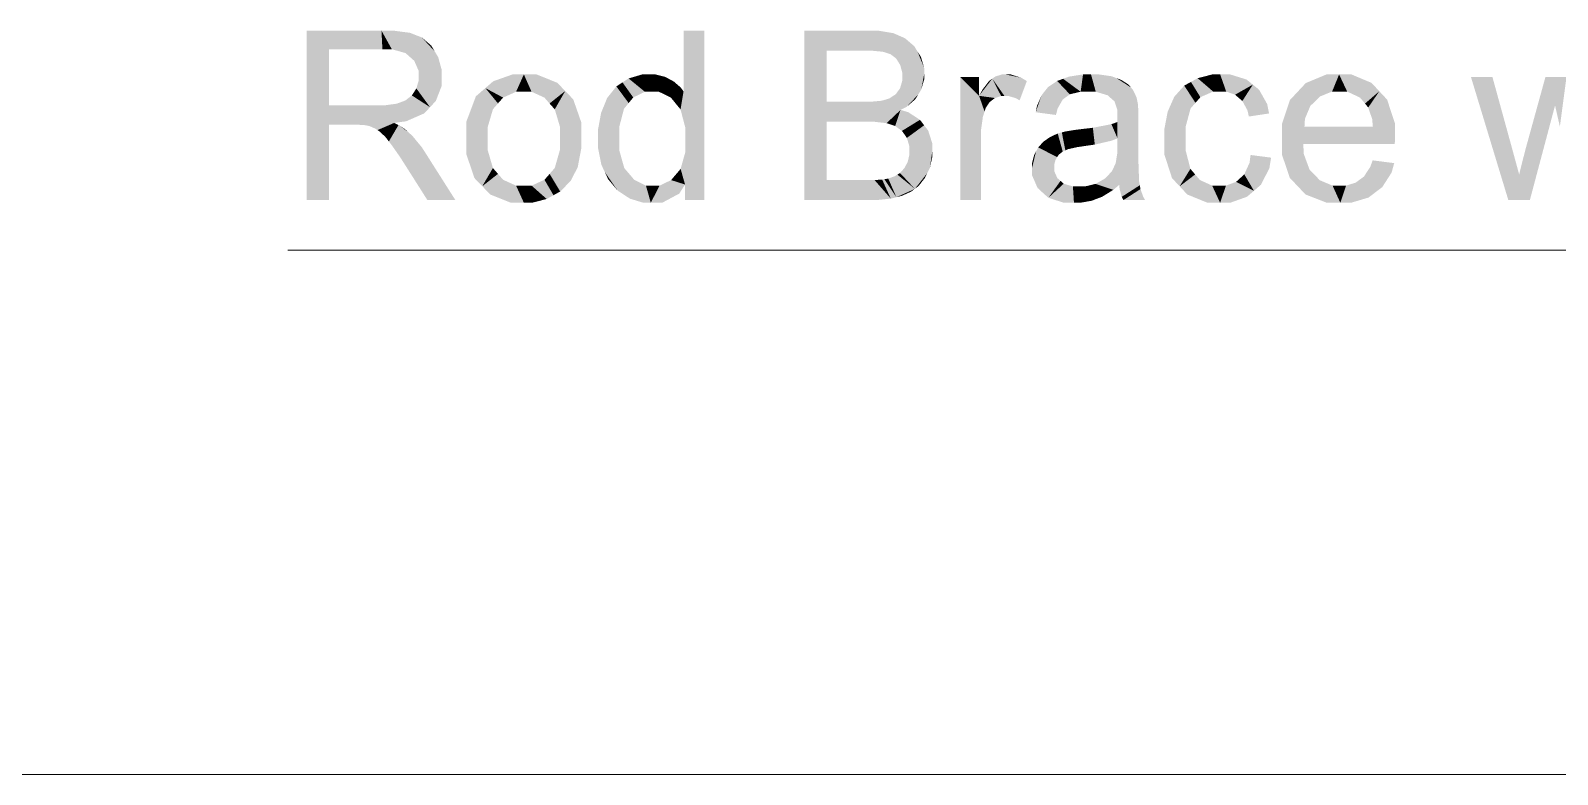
# Model space of a CAD drawing. Header units: millimetres. Extents: x 2 to 579, y 1 to 405.
# Drawn here: x 146.77 to 165.76, y 77.29 to 86.54 of the extents above; entities that cross this region are included whole.
import ezdxf

# ---------------------------------------------------------------- set-up
doc = ezdxf.new("R2010")
doc.units = ezdxf.units.MM
doc.linetypes.add('XKITLINE00', pattern=[0])
doc.layers.add('LinkedObject', color=7, linetype='Continuous', lineweight=0)

# ---------------------------------------------------------------- blocks, each defined once
blk = doc.blocks.new('*A4')
at = {"layer": 'LinkedObject'}
for points in [[(150.479, 85.607), (150.201, 84.43), (150.201, 86.536)], [(150.201, 86.536), (150.479, 86.304), (150.479, 85.607)], [(151.145, 86.304), (150.201, 86.536), (151.133, 86.536)], [(150.479, 86.304), (150.201, 86.536), (151.145, 86.304)], [(151.133, 86.536), (151.262, 86.304), (151.145, 86.304)], [(151.488, 86.508), (151.133, 86.536), (151.274, 86.536)], [(151.561, 86.479), (151.133, 86.536), (151.488, 86.508)], [(151.433, 86.256), (151.133, 86.536), (151.561, 86.479)], [(151.262, 86.304), (151.133, 86.536), (151.433, 86.256)], [(151.561, 86.479), (151.487, 86.208), (151.433, 86.256)], [(151.634, 86.451), (151.487, 86.208), (151.561, 86.479)], [(151.487, 86.208), (151.634, 86.451), (151.541, 86.16)], [(151.541, 86.16), (151.634, 86.451), (151.794, 86.279)], [(151.794, 86.279), (151.634, 86.451), (151.751, 86.351)], [(155.148, 86.536), (154.889, 85.78), (154.889, 86.536)], [(155.148, 86.536), (154.912, 85.327), (154.889, 85.78)], [(154.912, 85.327), (155.148, 86.536), (155.148, 84.43)], [(156.393, 86.536), (156.671, 85.403), (156.393, 84.43)], [(156.671, 85.652), (156.671, 85.403), (156.393, 86.536)], [(156.393, 86.536), (156.671, 86.288), (156.671, 85.652)], [(157.093, 86.288), (156.393, 86.536), (157.183, 86.536)], [(156.671, 86.288), (156.393, 86.536), (157.093, 86.288)], [(157.093, 86.288), (157.183, 86.536), (157.206, 86.288)], [(157.183, 86.536), (157.367, 86.273), (157.206, 86.288)], [(157.304, 86.536), (157.367, 86.273), (157.183, 86.536)], [(157.498, 86.504), (157.367, 86.273), (157.304, 86.536)], [(157.367, 86.273), (157.498, 86.504), (157.414, 86.258)], [(157.414, 86.258), (157.498, 86.504), (157.461, 86.243)], [(157.461, 86.243), (157.498, 86.504), (157.571, 86.472)], [(157.571, 86.472), (157.533, 86.189), (157.461, 86.243)], [(157.644, 86.44), (157.533, 86.189), (157.571, 86.472)], [(157.758, 86.342), (157.533, 86.189), (157.644, 86.44)], [(151.794, 86.279), (151.595, 86.037), (151.541, 86.16)], [(151.838, 86.207), (151.595, 86.037), (151.794, 86.279)], [(151.882, 86.048), (151.595, 86.037), (151.838, 86.207)], [(157.799, 86.275), (157.533, 86.189), (157.758, 86.342)], [(157.533, 86.189), (157.799, 86.275), (157.558, 86.149)], [(157.799, 86.275), (157.583, 86.109), (157.558, 86.149)], [(157.583, 86.109), (157.799, 86.275), (157.608, 86.017)], [(157.608, 86.017), (157.799, 86.275), (157.882, 85.997)], [(157.882, 86.07), (157.799, 86.275), (157.841, 86.209)], [(157.882, 85.997), (157.799, 86.275), (157.882, 86.07)], [(151.882, 85.961), (151.595, 86.037), (151.882, 86.048)], [(151.595, 86.037), (151.882, 85.961), (151.595, 85.962)], [(157.882, 85.997), (157.608, 85.965), (157.608, 86.017)], [(151.567, 85.817), (151.882, 85.961), (151.737, 85.584)], [(151.595, 85.911), (151.882, 85.961), (151.567, 85.817)], [(151.882, 85.961), (151.595, 85.911), (151.595, 85.962)], [(151.737, 85.584), (151.882, 85.961), (151.809, 85.661)], [(151.809, 85.661), (151.882, 85.961), (151.882, 85.849)], [(152.425, 85.821), (152.189, 85.193), (152.307, 85.719)], [(152.519, 85.558), (152.189, 85.193), (152.425, 85.821)], [(152.763, 85.991), (152.425, 85.821), (152.523, 85.906)], [(152.904, 85.991), (152.425, 85.821), (152.763, 85.991)], [(152.807, 85.776), (152.425, 85.821), (152.904, 85.991)], [(152.425, 85.821), (152.646, 85.703), (152.582, 85.631)], [(152.646, 85.703), (152.425, 85.821), (152.807, 85.776)], [(152.519, 85.558), (152.425, 85.821), (152.582, 85.631)], [(152.807, 85.776), (152.904, 85.991), (152.904, 85.776)], [(152.904, 85.991), (152.999, 85.776), (152.904, 85.776)], [(153.318, 85.888), (152.904, 85.991), (153.061, 85.991)], [(153.418, 85.785), (152.904, 85.991), (153.318, 85.888)], [(153.159, 85.703), (152.904, 85.991), (153.418, 85.785)], [(152.999, 85.776), (152.904, 85.991), (153.159, 85.703)], [(154.054, 85.842), (154.207, 85.635), (153.94, 85.699)], [(154.264, 85.705), (154.054, 85.842), (154.13, 85.892)], [(154.207, 85.635), (154.054, 85.842), (154.264, 85.705)], [(154.206, 85.941), (154.408, 85.776), (154.13, 85.892)], [(154.13, 85.892), (154.408, 85.776), (154.264, 85.705)], [(154.375, 85.991), (154.408, 85.776), (154.206, 85.941)], [(154.469, 85.991), (154.408, 85.776), (154.375, 85.991)], [(154.408, 85.776), (154.469, 85.991), (154.495, 85.776)], [(154.469, 85.991), (154.583, 85.776), (154.495, 85.776)], [(154.538, 85.991), (154.583, 85.776), (154.469, 85.991)], [(154.661, 85.961), (154.583, 85.776), (154.538, 85.991)], [(154.714, 85.932), (154.583, 85.776), (154.661, 85.961)], [(154.714, 85.932), (154.732, 85.703), (154.583, 85.776)], [(154.768, 85.903), (154.732, 85.703), (154.714, 85.932)], [(154.856, 85.827), (154.732, 85.703), (154.768, 85.903)], [(154.889, 85.78), (154.732, 85.703), (154.856, 85.827)], [(157.581, 85.817), (157.882, 85.997), (157.809, 85.743)], [(157.608, 85.909), (157.882, 85.997), (157.581, 85.817)], [(157.608, 85.965), (157.882, 85.997), (157.608, 85.909)], [(157.809, 85.743), (157.882, 85.997), (157.845, 85.803)], [(157.845, 85.803), (157.882, 85.997), (157.882, 85.93)], [(158.33, 85.957), (158.564, 85.725), (158.33, 84.43)], [(158.564, 85.725), (158.33, 85.957), (158.564, 85.957)], [(158.728, 85.939), (158.564, 85.725), (158.691, 85.913)], [(158.838, 85.723), (158.564, 85.725), (158.728, 85.939)], [(158.691, 85.913), (158.564, 85.725), (158.609, 85.806)], [(158.766, 85.965), (158.88, 85.723), (158.728, 85.939)], [(158.728, 85.939), (158.88, 85.723), (158.838, 85.723)], [(158.848, 85.991), (158.88, 85.723), (158.766, 85.965)], [(158.893, 85.991), (158.88, 85.723), (158.848, 85.991)], [(158.893, 85.991), (158.927, 85.723), (158.88, 85.723)], [(159.091, 85.949), (158.893, 85.991), (158.958, 85.991)], [(159.158, 85.908), (158.893, 85.991), (159.091, 85.949)], [(159.021, 85.696), (158.893, 85.991), (159.158, 85.908)], [(158.927, 85.723), (158.893, 85.991), (159.021, 85.696)], [(159.021, 85.696), (159.158, 85.908), (159.068, 85.669)], [(159.421, 85.833), (159.692, 85.744), (159.381, 85.783)], [(159.535, 85.91), (159.692, 85.744), (159.421, 85.833)], [(159.609, 85.937), (159.692, 85.744), (159.535, 85.91)], [(159.857, 85.991), (159.609, 85.937), (159.684, 85.964)], [(159.827, 85.776), (159.609, 85.937), (159.857, 85.991)], [(159.692, 85.744), (159.609, 85.937), (159.827, 85.776)], [(159.827, 85.776), (159.857, 85.991), (159.918, 85.776)], [(159.918, 85.776), (159.857, 85.991), (160.015, 85.776)], [(159.956, 85.991), (160.015, 85.776), (159.857, 85.991)], [(160.212, 85.968), (159.956, 85.991), (160.053, 85.991)], [(160.273, 85.945), (159.956, 85.991), (160.212, 85.968)], [(160.162, 85.732), (159.956, 85.991), (160.273, 85.945)], [(160.015, 85.776), (159.956, 85.991), (160.162, 85.732)], [(160.162, 85.732), (160.273, 85.945), (160.212, 85.688)], [(160.212, 85.688), (160.273, 85.945), (160.248, 85.656)], [(160.273, 85.945), (160.285, 85.545), (160.248, 85.656)], [(160.453, 85.829), (160.285, 85.545), (160.273, 85.945)], [(160.424, 85.864), (160.273, 85.945), (160.334, 85.922)], [(160.453, 85.829), (160.273, 85.945), (160.424, 85.864)], [(160.481, 85.794), (160.285, 85.545), (160.453, 85.829)], [(161.115, 85.852), (161.255, 85.638), (160.991, 85.713)], [(161.316, 85.708), (161.115, 85.852), (161.199, 85.898)], [(161.255, 85.638), (161.115, 85.852), (161.316, 85.708)], [(161.282, 85.944), (161.475, 85.778), (161.199, 85.898)], [(161.199, 85.898), (161.475, 85.778), (161.316, 85.708)], [(161.464, 85.991), (161.475, 85.778), (161.282, 85.944)], [(161.562, 85.991), (161.475, 85.778), (161.464, 85.991)], [(161.475, 85.778), (161.562, 85.991), (161.572, 85.778)], [(161.562, 85.991), (161.637, 85.778), (161.572, 85.778)], [(161.889, 85.928), (161.562, 85.991), (161.686, 85.991)], [(161.968, 85.864), (161.562, 85.991), (161.889, 85.928)], [(161.747, 85.739), (161.562, 85.991), (161.968, 85.864)], [(161.637, 85.778), (161.562, 85.991), (161.747, 85.739)], [(161.747, 85.739), (161.968, 85.864), (161.792, 85.7)], [(161.968, 85.864), (161.838, 85.661), (161.792, 85.7)], [(161.838, 85.661), (161.968, 85.864), (161.901, 85.545)], [(161.901, 85.545), (161.968, 85.864), (162.17, 85.506)], [(162.147, 85.622), (161.968, 85.864), (162.046, 85.801)], [(162.17, 85.506), (161.968, 85.864), (162.147, 85.622)], [(162.627, 85.884), (162.805, 85.718), (162.528, 85.778)], [(163.041, 85.991), (162.627, 85.884), (162.884, 85.991)], [(162.954, 85.778), (162.627, 85.884), (163.041, 85.991)], [(162.805, 85.718), (162.627, 85.884), (162.954, 85.778)], [(162.954, 85.778), (163.041, 85.991), (163.043, 85.778)], [(163.041, 85.991), (163.141, 85.778), (163.043, 85.778)], [(163.444, 85.886), (163.041, 85.991), (163.194, 85.991)], [(163.541, 85.782), (163.041, 85.991), (163.444, 85.886)], [(163.301, 85.703), (163.041, 85.991), (163.541, 85.782)], [(163.141, 85.778), (163.041, 85.991), (163.301, 85.703)], [(164.948, 85.957), (165.145, 84.43), (164.681, 85.957)], [(165.191, 85.074), (165.145, 84.43), (164.948, 85.957)], [(165.606, 85.957), (165.726, 85.605), (165.359, 85.062)], [(165.868, 85.957), (165.726, 85.605), (165.606, 85.957)], [(165.726, 85.605), (165.868, 85.957), (165.786, 85.343)], [(151.376, 85.647), (151.737, 85.584), (151.322, 85.627)], [(151.43, 85.667), (151.737, 85.584), (151.376, 85.647)], [(151.737, 85.584), (151.43, 85.667), (151.511, 85.73)], [(151.539, 85.773), (151.737, 85.584), (151.511, 85.73)], [(151.567, 85.817), (151.737, 85.584), (151.539, 85.773)], [(152.307, 85.719), (152.189, 85.193), (152.189, 85.405)], [(153.159, 85.703), (153.418, 85.785), (153.223, 85.63)], [(153.418, 85.785), (153.288, 85.557), (153.223, 85.63)], [(153.288, 85.557), (153.418, 85.785), (153.352, 85.343)], [(153.352, 85.343), (153.418, 85.785), (153.617, 85.215)], [(153.617, 85.397), (153.418, 85.785), (153.518, 85.681)], [(153.617, 85.215), (153.418, 85.785), (153.617, 85.397)], [(153.94, 85.699), (154.207, 85.635), (153.902, 85.606)], [(153.902, 85.606), (154.207, 85.635), (154.149, 85.565)], [(154.732, 85.703), (154.889, 85.78), (154.792, 85.629)], [(154.792, 85.629), (154.889, 85.78), (154.852, 85.556)], [(154.889, 85.78), (154.912, 85.327), (154.852, 85.556)], [(157.159, 85.403), (156.671, 85.652), (157.127, 85.652)], [(156.671, 85.403), (156.671, 85.652), (157.159, 85.403)], [(157.26, 85.403), (157.127, 85.652), (157.22, 85.652)], [(157.159, 85.403), (157.127, 85.652), (157.26, 85.403)], [(157.353, 85.664), (157.588, 85.55), (157.22, 85.652)], [(157.22, 85.652), (157.588, 85.55), (157.26, 85.403)], [(157.394, 85.676), (157.662, 85.587), (157.353, 85.664)], [(157.588, 85.55), (157.353, 85.664), (157.662, 85.587)], [(157.447, 85.692), (157.662, 85.587), (157.394, 85.676)], [(157.527, 85.744), (157.809, 85.743), (157.447, 85.692)], [(157.447, 85.692), (157.809, 85.743), (157.662, 85.587)], [(157.554, 85.781), (157.809, 85.743), (157.527, 85.744)], [(157.809, 85.743), (157.554, 85.781), (157.581, 85.817)], [(157.662, 85.587), (157.809, 85.743), (157.772, 85.683)], [(158.33, 84.43), (158.564, 85.725), (158.59, 84.43)], [(158.564, 85.725), (158.59, 85.229), (158.59, 84.43)], [(158.59, 85.229), (158.564, 85.725), (158.59, 85.311)], [(158.59, 85.311), (158.564, 85.725), (158.611, 85.462)], [(158.611, 85.462), (158.564, 85.725), (158.632, 85.531)], [(158.632, 85.531), (158.564, 85.725), (158.647, 85.576)], [(158.647, 85.576), (158.564, 85.725), (158.695, 85.647)], [(158.695, 85.647), (158.564, 85.725), (158.728, 85.672)], [(158.728, 85.672), (158.564, 85.725), (158.762, 85.698)], [(158.762, 85.698), (158.564, 85.725), (158.838, 85.723)], [(159.381, 85.783), (159.268, 85.521), (159.342, 85.733)], [(159.605, 85.68), (159.268, 85.521), (159.381, 85.783)], [(159.342, 85.733), (159.268, 85.521), (159.285, 85.602)], [(159.541, 85.568), (159.268, 85.521), (159.605, 85.68)], [(159.605, 85.68), (159.381, 85.783), (159.649, 85.712)], [(159.649, 85.712), (159.381, 85.783), (159.692, 85.744)], [(160.522, 85.706), (160.285, 85.545), (160.481, 85.794)], [(160.533, 85.653), (160.285, 85.545), (160.522, 85.706)], [(160.285, 85.545), (160.533, 85.653), (160.54, 85.62)], [(160.991, 85.713), (161.255, 85.638), (160.95, 85.62)], [(160.95, 85.62), (161.255, 85.638), (161.194, 85.568)], [(162.528, 85.778), (162.33, 85.373), (162.429, 85.672)], [(162.683, 85.599), (162.33, 85.373), (162.528, 85.778)], [(162.528, 85.778), (162.805, 85.718), (162.683, 85.599)], [(163.301, 85.703), (163.541, 85.782), (163.363, 85.629)], [(163.541, 85.782), (163.403, 85.58), (163.363, 85.629)], [(163.403, 85.58), (163.541, 85.782), (163.452, 85.436)], [(163.452, 85.436), (163.541, 85.782), (163.734, 85.385)], [(163.734, 85.385), (163.541, 85.782), (163.638, 85.678)], [(150.479, 85.607), (150.479, 85.365), (150.201, 84.43)], [(150.802, 85.365), (150.479, 85.607), (151.077, 85.607)], [(150.479, 85.365), (150.479, 85.607), (150.802, 85.365)], [(150.802, 85.365), (151.077, 85.607), (150.856, 85.365)], [(150.856, 85.365), (151.077, 85.607), (150.933, 85.36)], [(150.933, 85.36), (151.077, 85.607), (150.957, 85.355)], [(150.957, 85.355), (151.077, 85.607), (150.989, 85.347)], [(150.989, 85.347), (151.077, 85.607), (151.053, 85.319)], [(151.053, 85.319), (151.077, 85.607), (151.173, 85.607)], [(151.053, 85.319), (151.173, 85.607), (151.084, 85.299)], [(151.173, 85.607), (151.29, 85.388), (151.084, 85.299)], [(151.322, 85.627), (151.29, 85.388), (151.173, 85.607)], [(151.29, 85.388), (151.322, 85.627), (151.441, 85.409)], [(151.665, 85.507), (151.322, 85.627), (151.737, 85.584)], [(151.441, 85.409), (151.322, 85.627), (151.665, 85.507)], [(152.455, 85.34), (152.189, 85.193), (152.519, 85.558)], [(153.902, 85.606), (153.826, 85.192), (153.864, 85.513)], [(154.149, 85.565), (153.826, 85.192), (153.902, 85.606)], [(154.091, 85.343), (153.826, 85.192), (154.149, 85.565)], [(153.864, 85.513), (153.826, 85.192), (153.826, 85.306)], [(157.26, 85.403), (157.588, 85.55), (157.414, 85.385)], [(157.588, 85.55), (157.468, 85.368), (157.414, 85.385)], [(157.468, 85.368), (157.588, 85.55), (157.521, 85.35)], [(157.521, 85.35), (157.588, 85.55), (157.605, 85.289)], [(157.829, 85.427), (157.588, 85.55), (157.683, 85.522)], [(157.605, 85.289), (157.588, 85.55), (157.829, 85.427)], [(159.268, 85.521), (159.541, 85.568), (159.52, 85.487)], [(160.284, 85.425), (160.54, 85.62), (160.283, 85.399)], [(160.283, 85.399), (160.54, 85.62), (160.285, 85.197)], [(160.285, 85.459), (160.54, 85.62), (160.284, 85.425)], [(160.285, 85.545), (160.54, 85.62), (160.285, 85.466)], [(160.285, 85.466), (160.54, 85.62), (160.285, 85.459)], [(160.546, 85.501), (160.285, 85.197), (160.54, 85.62)], [(160.546, 85.414), (160.285, 85.197), (160.546, 85.501)], [(160.95, 85.62), (160.868, 85.188), (160.909, 85.527)], [(161.194, 85.568), (160.868, 85.188), (160.95, 85.62)], [(161.134, 85.346), (160.868, 85.188), (161.194, 85.568)], [(160.909, 85.527), (160.868, 85.188), (160.868, 85.311)], [(161.901, 85.545), (162.17, 85.506), (161.919, 85.468)], [(162.616, 85.44), (162.33, 85.373), (162.683, 85.599)], [(162.33, 85.373), (162.616, 85.44), (162.61, 85.34)], [(165.359, 85.062), (165.726, 85.605), (165.413, 84.43)], [(150.201, 84.43), (150.479, 85.365), (150.479, 84.43)], [(151.084, 85.299), (151.29, 85.388), (151.115, 85.279)], [(151.29, 85.388), (151.186, 85.209), (151.115, 85.279)], [(151.345, 85.362), (151.186, 85.209), (151.29, 85.388)], [(151.186, 85.209), (151.345, 85.362), (151.225, 85.158)], [(151.225, 85.158), (151.345, 85.362), (151.264, 85.108)], [(151.264, 85.108), (151.345, 85.362), (151.457, 85.283)], [(151.457, 85.283), (151.365, 84.963), (151.264, 85.108)], [(151.457, 85.283), (151.345, 85.362), (151.429, 85.309)], [(151.518, 85.227), (151.365, 84.963), (151.457, 85.283)], [(152.189, 85.193), (152.455, 85.34), (152.455, 85.193)], [(153.352, 85.343), (153.617, 85.215), (153.352, 85.202)], [(153.826, 85.192), (154.091, 85.343), (154.091, 85.192)], [(154.912, 85.327), (155.148, 84.43), (154.912, 85.17)], [(156.393, 84.43), (156.671, 85.403), (156.671, 84.679)], [(157.605, 85.289), (157.829, 85.427), (157.636, 85.246)], [(157.636, 85.246), (157.829, 85.427), (157.666, 85.202)], [(157.666, 85.202), (157.829, 85.427), (157.881, 85.359)], [(157.881, 85.359), (157.697, 85.1), (157.666, 85.202)], [(157.932, 85.292), (157.697, 85.1), (157.881, 85.359)], [(157.983, 85.132), (157.697, 85.1), (157.932, 85.292)], [(159.542, 85.257), (159.604, 85.033), (159.449, 85.214)], [(159.593, 85.271), (159.604, 85.033), (159.542, 85.257)], [(159.631, 85.281), (159.67, 85.062), (159.593, 85.271)], [(159.604, 85.033), (159.593, 85.271), (159.637, 85.047)], [(159.637, 85.047), (159.593, 85.271), (159.67, 85.062)], [(159.746, 85.3), (159.783, 85.087), (159.631, 85.281)], [(159.631, 85.281), (159.783, 85.087), (159.67, 85.062)], [(159.823, 85.31), (159.863, 85.099), (159.746, 85.3)], [(159.746, 85.3), (159.863, 85.099), (159.783, 85.087)], [(159.979, 85.328), (160.003, 85.119), (159.823, 85.31)], [(159.823, 85.31), (160.003, 85.119), (159.863, 85.099)], [(160.21, 85.373), (160.285, 85.197), (159.979, 85.328)], [(159.979, 85.328), (160.285, 85.197), (160.003, 85.119)], [(160.283, 85.399), (160.285, 85.197), (160.21, 85.373)], [(160.546, 85.414), (160.283, 85.102), (160.285, 85.197)], [(160.546, 85.07), (160.283, 85.102), (160.546, 85.414)], [(160.868, 85.188), (161.134, 85.346), (161.134, 85.195)], [(162.61, 85.34), (162.33, 85.181), (162.33, 85.373)], [(162.61, 85.34), (163.734, 85.196), (162.33, 85.181)], [(163.461, 85.34), (163.734, 85.196), (162.61, 85.34)], [(163.452, 85.436), (163.734, 85.385), (163.461, 85.34)], [(163.734, 85.196), (163.461, 85.34), (163.734, 85.385)], [(151.634, 85.087), (151.365, 84.963), (151.518, 85.227)], [(151.365, 84.963), (151.634, 85.087), (151.426, 84.868)], [(151.426, 84.868), (151.634, 85.087), (151.688, 85.003)], [(152.189, 85.193), (152.387, 84.602), (152.189, 85)], [(152.455, 85.047), (152.387, 84.602), (152.189, 85.193)], [(152.455, 85.047), (152.189, 85.193), (152.455, 85.193)], [(153.288, 84.829), (153.617, 85.215), (153.529, 84.752)], [(153.352, 85.052), (153.617, 85.215), (153.288, 84.829)], [(153.617, 85.215), (153.352, 85.052), (153.352, 85.202)], [(153.529, 84.752), (153.617, 85.215), (153.573, 84.836)], [(153.573, 84.836), (153.617, 85.215), (153.617, 85.068)], [(153.826, 85.192), (154.091, 85.045), (153.826, 85.075)], [(154.091, 85.045), (153.826, 85.192), (154.091, 85.192)], [(153.826, 85.075), (154.091, 85.045), (153.868, 84.868)], [(154.912, 85.17), (155.148, 84.43), (154.912, 85.028)], [(157.983, 85.041), (157.697, 85.1), (157.983, 85.132)], [(157.697, 85.1), (157.983, 85.041), (157.697, 85.041)], [(159.3, 85.084), (159.535, 84.963), (159.274, 85.038)], [(159.366, 85.158), (159.535, 84.963), (159.3, 85.084)], [(159.553, 84.991), (159.366, 85.158), (159.408, 85.186)], [(159.535, 84.963), (159.366, 85.158), (159.553, 84.991)], [(159.449, 85.214), (159.604, 85.033), (159.408, 85.186)], [(159.408, 85.186), (159.604, 85.033), (159.553, 84.991)], [(160.003, 85.119), (160.285, 85.197), (160.214, 85.168)], [(160.263, 84.887), (160.546, 85.07), (160.546, 84.89)], [(160.283, 85.016), (160.546, 85.07), (160.263, 84.887)], [(160.546, 85.07), (160.283, 85.016), (160.283, 85.102)], [(161.134, 85.041), (160.868, 85.188), (161.134, 85.195)], [(160.868, 85.188), (161.058, 84.601), (160.868, 84.997)], [(161.134, 85.041), (161.058, 84.601), (160.868, 85.188)], [(163.734, 85.185), (162.33, 85.181), (163.734, 85.196)], [(163.734, 85.15), (162.33, 85.181), (163.734, 85.185)], [(162.33, 85.181), (162.526, 84.602), (162.33, 84.995)], [(162.602, 85.002), (162.526, 84.602), (162.33, 85.181)], [(162.602, 85.002), (162.33, 85.181), (162.595, 85.127)], [(163.733, 85.127), (162.33, 85.181), (163.734, 85.15)], [(162.595, 85.127), (162.33, 85.181), (163.733, 85.127)], [(165.28, 84.748), (165.145, 84.43), (165.191, 85.074)], [(165.359, 85.062), (165.413, 84.43), (165.322, 84.917)], [(151.426, 84.868), (151.688, 85.003), (151.704, 84.43)], [(151.704, 84.43), (151.688, 85.003), (152.052, 84.43)], [(152.189, 85), (152.387, 84.602), (152.288, 84.704)], [(152.519, 84.828), (152.387, 84.602), (152.455, 85.047)], [(153.868, 84.868), (154.091, 85.045), (153.91, 84.778)], [(153.91, 84.778), (154.091, 85.045), (154.153, 84.826)], [(154.912, 85.028), (155.148, 84.43), (154.853, 84.817)], [(157.92, 84.765), (157.655, 84.863), (157.676, 84.902)], [(157.676, 84.902), (157.983, 85.041), (157.92, 84.765)], [(157.697, 84.99), (157.983, 85.041), (157.676, 84.902)], [(157.983, 85.041), (157.697, 84.99), (157.697, 85.041)], [(157.92, 84.765), (157.983, 85.041), (157.952, 84.829)], [(157.952, 84.829), (157.983, 85.041), (157.983, 84.967)], [(159.274, 85.038), (159.223, 84.833), (159.249, 84.991)], [(159.517, 84.935), (159.223, 84.833), (159.274, 85.038)], [(159.249, 84.991), (159.223, 84.833), (159.223, 84.889)], [(159.499, 84.874), (159.223, 84.833), (159.517, 84.935)], [(159.223, 84.833), (159.499, 84.874), (159.499, 84.84)], [(159.274, 85.038), (159.535, 84.963), (159.517, 84.935)], [(160.129, 84.697), (160.546, 84.89), (160.554, 84.661)], [(160.215, 84.786), (160.546, 84.89), (160.129, 84.697)], [(160.242, 84.843), (160.546, 84.89), (160.215, 84.786)], [(160.546, 84.89), (160.242, 84.843), (160.263, 84.887)], [(160.868, 84.997), (161.058, 84.601), (160.963, 84.703)], [(161.192, 84.818), (161.058, 84.601), (161.134, 85.041)], [(161.862, 84.749), (162.195, 84.957), (161.982, 84.545)], [(161.927, 84.893), (162.195, 84.957), (161.862, 84.749)], [(162.195, 84.957), (161.927, 84.893), (161.94, 84.99)], [(161.982, 84.545), (162.195, 84.957), (162.068, 84.619)], [(162.068, 84.619), (162.195, 84.957), (162.174, 84.825)], [(162.33, 84.995), (162.526, 84.602), (162.428, 84.706)], [(162.673, 84.809), (162.526, 84.602), (162.602, 85.002)], [(163.349, 84.721), (163.726, 84.889), (163.577, 84.59)], [(163.428, 84.841), (163.726, 84.889), (163.349, 84.721)], [(163.726, 84.889), (163.428, 84.841), (163.458, 84.923)], [(163.577, 84.59), (163.726, 84.889), (163.694, 84.772)], [(165.322, 84.917), (165.413, 84.43), (165.283, 84.76)], [(152.387, 84.602), (152.519, 84.828), (152.582, 84.755)], [(152.646, 84.682), (152.387, 84.602), (152.582, 84.755)], [(152.646, 84.682), (152.904, 84.396), (152.387, 84.602)], [(152.807, 84.609), (152.904, 84.396), (152.646, 84.682)], [(153.272, 84.49), (153, 84.609), (153.16, 84.682)], [(153.224, 84.755), (153.356, 84.536), (153.16, 84.682)], [(153.16, 84.682), (153.356, 84.536), (153.272, 84.49)], [(153.529, 84.752), (153.224, 84.755), (153.288, 84.829)], [(153.485, 84.667), (153.224, 84.755), (153.529, 84.752)], [(153.356, 84.536), (153.224, 84.755), (153.485, 84.667)], [(154.153, 84.826), (154.07, 84.547), (153.91, 84.778)], [(153.91, 84.778), (154.07, 84.547), (153.952, 84.688)], [(154.215, 84.754), (154.07, 84.547), (154.153, 84.826)], [(154.07, 84.547), (154.215, 84.754), (154.147, 84.497)], [(154.147, 84.497), (154.215, 84.754), (154.276, 84.682)], [(154.276, 84.682), (154.482, 84.396), (154.147, 84.497)], [(154.422, 84.609), (154.482, 84.396), (154.276, 84.682)], [(154.908, 84.623), (154.735, 84.678), (154.794, 84.748)], [(154.853, 84.817), (154.908, 84.623), (154.794, 84.748)], [(154.853, 84.817), (155.148, 84.43), (154.908, 84.623)], [(157.359, 84.684), (157.466, 84.448), (157.264, 84.679)], [(157.387, 84.689), (157.466, 84.448), (157.359, 84.684)], [(157.536, 84.465), (157.387, 84.689), (157.435, 84.697)], [(157.466, 84.448), (157.387, 84.689), (157.536, 84.465)], [(157.516, 84.726), (157.766, 84.569), (157.435, 84.697)], [(157.435, 84.697), (157.766, 84.569), (157.536, 84.465)], [(157.548, 84.746), (157.766, 84.569), (157.516, 84.726)], [(157.766, 84.569), (157.548, 84.746), (157.581, 84.766)], [(157.634, 84.825), (157.92, 84.765), (157.581, 84.766)], [(157.581, 84.766), (157.92, 84.765), (157.766, 84.569)], [(157.655, 84.863), (157.92, 84.765), (157.634, 84.825)], [(157.766, 84.569), (157.92, 84.765), (157.812, 84.604)], [(157.812, 84.604), (157.92, 84.765), (157.889, 84.702)], [(159.499, 84.788), (159.223, 84.833), (159.499, 84.84)], [(159.223, 84.833), (159.499, 84.788), (159.223, 84.737)], [(159.223, 84.737), (159.499, 84.788), (159.291, 84.581)], [(159.291, 84.581), (159.499, 84.788), (159.358, 84.519)], [(159.358, 84.519), (159.499, 84.788), (159.538, 84.702)], [(159.538, 84.702), (159.426, 84.458), (159.358, 84.519)], [(159.577, 84.668), (159.426, 84.458), (159.538, 84.702)], [(160.129, 84.697), (160.554, 84.661), (160.071, 84.664)], [(161.058, 84.601), (161.192, 84.818), (161.251, 84.748)], [(161.31, 84.679), (161.058, 84.601), (161.251, 84.748)], [(161.982, 84.545), (161.76, 84.656), (161.811, 84.703)], [(161.862, 84.749), (161.982, 84.545), (161.811, 84.703)], [(162.526, 84.602), (162.673, 84.809), (162.624, 84.499)], [(162.737, 84.743), (162.624, 84.499), (162.673, 84.809)], [(162.801, 84.676), (162.624, 84.499), (162.737, 84.743)], [(163.298, 84.684), (163.577, 84.59), (163.248, 84.647)], [(163.349, 84.721), (163.577, 84.59), (163.298, 84.684)], [(165.145, 84.43), (165.28, 84.748), (165.413, 84.43)], [(165.283, 84.76), (165.413, 84.43), (165.28, 84.748)], [(152.387, 84.602), (152.904, 84.396), (152.485, 84.499)], [(152.485, 84.499), (152.904, 84.396), (152.744, 84.396)], [(152.904, 84.396), (152.807, 84.609), (152.904, 84.609)], [(152.904, 84.396), (153, 84.609), (153.004, 84.396)], [(153, 84.609), (152.904, 84.396), (152.904, 84.609)], [(153.188, 84.443), (153, 84.609), (153.272, 84.49)], [(153.004, 84.396), (153, 84.609), (153.188, 84.443)], [(154.147, 84.497), (154.482, 84.396), (154.223, 84.447)], [(154.482, 84.396), (154.422, 84.609), (154.506, 84.609)], [(154.482, 84.396), (154.908, 84.623), (154.623, 84.396)], [(154.591, 84.609), (154.908, 84.623), (154.482, 84.396)], [(154.591, 84.609), (154.482, 84.396), (154.506, 84.609)], [(154.735, 84.678), (154.908, 84.623), (154.591, 84.609)], [(154.623, 84.396), (154.908, 84.623), (154.836, 84.51)], [(154.908, 84.623), (155.148, 84.43), (154.908, 84.43)], [(156.671, 84.679), (157.196, 84.43), (156.393, 84.43)], [(157.197, 84.679), (157.196, 84.43), (156.671, 84.679)], [(157.197, 84.679), (157.296, 84.43), (157.196, 84.43)], [(157.264, 84.679), (157.296, 84.43), (157.197, 84.679)], [(157.264, 84.679), (157.466, 84.448), (157.296, 84.43)], [(157.536, 84.465), (157.766, 84.569), (157.605, 84.483)], [(157.605, 84.483), (157.766, 84.569), (157.72, 84.535)], [(159.616, 84.633), (159.426, 84.458), (159.577, 84.668)], [(159.426, 84.458), (159.616, 84.633), (159.619, 84.396)], [(159.744, 84.396), (159.616, 84.633), (159.731, 84.599)], [(159.619, 84.396), (159.616, 84.633), (159.744, 84.396)], [(159.731, 84.599), (159.82, 84.396), (159.744, 84.396)], [(159.806, 84.599), (159.82, 84.396), (159.731, 84.599)], [(159.881, 84.599), (159.82, 84.396), (159.806, 84.599)], [(159.82, 84.396), (159.881, 84.599), (159.963, 84.421)], [(160.029, 84.446), (159.881, 84.599), (160.013, 84.631)], [(159.963, 84.421), (159.881, 84.599), (160.029, 84.446)], [(160.306, 84.618), (160.013, 84.631), (160.071, 84.664)], [(160.234, 84.557), (160.013, 84.631), (160.306, 84.618)], [(160.095, 84.471), (160.013, 84.631), (160.234, 84.557)], [(160.029, 84.446), (160.013, 84.631), (160.095, 84.471)], [(160.554, 84.661), (160.306, 84.618), (160.071, 84.664)], [(160.306, 84.618), (160.554, 84.661), (160.312, 84.564)], [(160.312, 84.564), (160.554, 84.661), (160.563, 84.614)], [(160.563, 84.614), (160.338, 84.47), (160.312, 84.564)], [(160.571, 84.566), (160.338, 84.47), (160.563, 84.614)], [(160.571, 84.566), (160.359, 84.43), (160.338, 84.47)], [(160.604, 84.474), (160.359, 84.43), (160.571, 84.566)], [(161.31, 84.679), (161.561, 84.396), (161.058, 84.601)], [(161.058, 84.601), (161.561, 84.396), (161.153, 84.499)], [(161.153, 84.499), (161.561, 84.396), (161.405, 84.396)], [(161.463, 84.609), (161.561, 84.396), (161.31, 84.679)], [(161.561, 84.396), (161.463, 84.609), (161.558, 84.609)], [(161.634, 84.609), (161.561, 84.396), (161.558, 84.609)], [(161.634, 84.609), (161.982, 84.545), (161.561, 84.396)], [(161.561, 84.396), (161.982, 84.545), (161.686, 84.396)], [(161.76, 84.656), (161.982, 84.545), (161.634, 84.609)], [(161.686, 84.396), (161.982, 84.545), (161.896, 84.471)], [(162.801, 84.676), (163.056, 84.396), (162.624, 84.499)], [(162.624, 84.499), (163.056, 84.396), (162.889, 84.396)], [(162.96, 84.609), (163.056, 84.396), (162.801, 84.676)], [(163.056, 84.609), (163.056, 84.396), (162.96, 84.609)], [(163.127, 84.609), (163.492, 84.526), (163.056, 84.396)], [(163.127, 84.609), (163.056, 84.396), (163.056, 84.609)], [(163.056, 84.396), (163.492, 84.526), (163.188, 84.396)], [(163.248, 84.647), (163.492, 84.526), (163.127, 84.609)], [(163.188, 84.396), (163.492, 84.526), (163.407, 84.461)], [(163.492, 84.526), (163.248, 84.647), (163.577, 84.59)], [(154.223, 84.447), (154.482, 84.396), (154.391, 84.396)], [(160.359, 84.43), (160.604, 84.474), (160.628, 84.43)]]:
    blk.add_hatch(color=7, dxfattribs=at).paths.add_polyline_path(points, flags=17)
at = {"layer": 'LinkedObject', "color": 7, "linetype": 'XKITLINE00', "lineweight": 0}
for p, q in [((149.97, 83.807), (152.092, 83.807)), ((152.092, 83.807), (153.727, 83.807)), ((153.727, 83.807), (155.361, 83.807)), ((155.361, 83.807), (156.178, 83.807)), ((156.178, 83.807), (158.139, 83.807)), ((158.139, 83.807), (159.118, 83.807)), ((159.118, 83.807), (160.752, 83.807)), ((160.752, 83.807), (162.222, 83.807)), ((162.222, 83.807), (163.857, 83.807)), ((163.857, 83.807), (164.674, 83.807)), ((164.674, 83.807), (166.797, 83.807))]:
    blk.add_line(p, q, dxfattribs=at)
at = {"layer": 'LinkedObject', "color": 2, "linetype": 'XKITLINE00', "lineweight": 0}
blk.add_line((212.972, 77.293), (128.82, 77.293), dxfattribs=at)

msp = doc.modelspace()

# ---------------------------------------------------------------- block references
at = {"lineweight": 0}
msp.add_blockref('*A4', (0, 0), dxfattribs=at)

doc.saveas('drawing.dxf')
